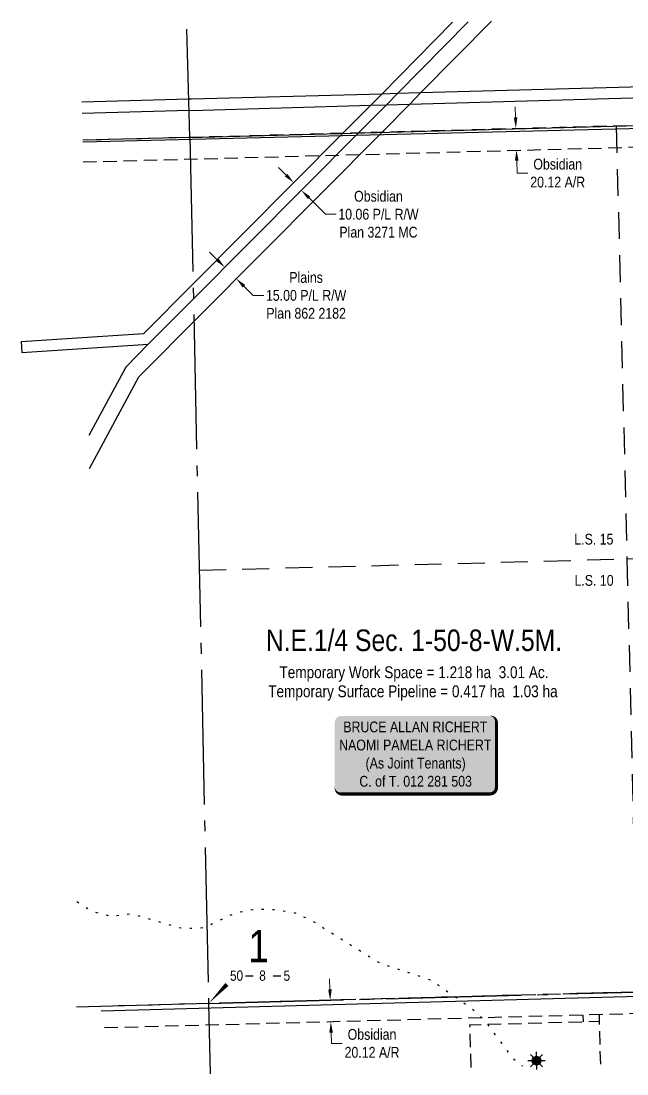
# Model space of a CAD drawing. Extents: x 629625 to 633573, y 5905927 to 5908844.
# Drawn here: x 630645 to 631207, y 5905927 to 5906905 of the extents above; entities that cross this region are included whole.
import ezdxf
from ezdxf.enums import TextEntityAlignment as Align

# ---------------------------------------------------------------- set-up
doc = ezdxf.new("R2010")
doc.units = 0
doc.header["$LTSCALE"] = 5
doc.header["$PDSIZE"] = 0.5
for name, pattern in [('foc-ACCESSROAD', [3.75, 2.5, -1.25]), ('foc-LSD', [8, 5, -3]), ('foc-QUARTERLINE', [33, 25, -3, 2, -3]), ('foc-WHEELTRACKS', [2, 0.4, -1.6])]:
    doc.linetypes.add(name, pattern=pattern)
doc.layers.get('Defpoints').update_dxf_attribs({"color": 9})
for name, color, linetype in [('10', 1, 'Continuous'), ('9', 3, 'Continuous'), ('AS-OWNER', 7, 'Continuous'), ('AS-POWER', 104, 'foc-POWER'), ('C-AR', 13, 'foc-ACCESSROAD'), ('C-RW', 13, 'Continuous'), ('C-SYMBOL', 7, 'Continuous'), ('C-WS', 13, 'foc-ACCESSROAD'), ('C-WS-S', 13, 'Continuous'), ('F-RW', 190, 'Continuous'), ('L-AREAREQUIRED', 7, 'Continuous'), ('L-QSEC', 8, 'foc-QUARTERLINE'), ('L-SEC', 7, 'Continuous'), ('L-SECLBL', 7, 'Continuous'), ('L-SECTION-LSD', 7, 'foc-LSD'), ('T-WATER-P3', 160, 'foc-WHEELTRACKS')]:
    doc.layers.add(name, color=color, linetype=linetype)
for name, color, linetype, lineweight in [('C-AR-T', 13, 'Continuous', 9), ('C-RW-T', 13, 'Continuous', 9), ('F-RW-T', 190, 'Continuous', 9), ('T-TEXT', 48, 'Continuous', 18)]:
    doc.layers.add(name, color=color, linetype=linetype, lineweight=lineweight)
doc.styles.add('100L', font='ARIALN.TTF', dxfattribs={"height": 11})
doc.styles.add('175L', font='ARIALN.TTF', dxfattribs={"height": 20})
doc.styles.add('80', font='ARIALN.TTF', dxfattribs={"height": 10})
doc.styles.add('80CG', font='ARIALN.TTF', dxfattribs={"height": 10})
doc.styles.add('80L', font='ARIALN.TTF', dxfattribs={"height": 10})
doc.styles.add('80LS', font='ARIALNI.TTF', dxfattribs={"height": 10})
doc.styles.add('foc-LtypeFont', font='ARIALN.TTF', dxfattribs={"height": 7.35})
doc.styles.add('SIMPLEX', font='ARIALN.TTF')
doc.linetypes.add('foc-POWER', pattern='A,6,-1,["P",foc-LtypeFont,S=0.2,R=0,X=-0.625,Y=-0.75],-1.24,4', length=12.24)
doc.linetypes.add('foc-POWER_BURIED', pattern='A,10,-1,["P",foc-LtypeFont,S=0.2,R=0,X=-0.425,Y=-0.75],-2', length=13)
doc.dimstyles.new('Compass 5 000', dxfattribs={"dimscale": 5, "dimtxt": 9, "dimasz": 2, "dimexe": 0.2, "dimexo": 0.0625, "dimgap": 0.5, "dimtad": 0, "dimtih": 1, "dimtoh": 1, "dimzin": 0, "dimdsep": 46, "dimtxsty": '80CG', "dimcen": 0.1, "dimse1": 1, "dimse2": 1, "dimclrd": 256, "dimclrt": 256, "dimaunit": 1, "dimadec": 4, "dimazin": 0, "dimtfac": 0.06, "dimtofl": 0, "dimtmove": 0, "dimatfit": 1, "dimfxl": 0.2, "dimtolj": 1, "dimtzin": 0, "dimlwd": -1, "dimarcsym": 0})

# ---------------------------------------------------------------- blocks, each defined once
blk = doc.blocks.new('L-SECLBL')
at = {"layer": '9', "color": 7}
for p, q in [((-5.08, -27.83), (-12.29, -27.83)), ((20.7, -27.83), (13.5, -27.83))]:
    blk.add_line(p, q, dxfattribs=at)
at = {"layer": '10', "color": 2, "style": 'SIMPLEX'}
blk.add_attdef('SEC', text='', height=30, dxfattribs=at).set_placement((0, 0), align=Align.MIDDLE)
at = {"layer": '10', "color": 5, "style": '80L'}
blk.add_attdef('TWP', text='', height=9.5, dxfattribs=at).set_placement((-14.43, -27.37), align=Align.MIDDLE_RIGHT)
blk.add_attdef('RGE', text='', height=9.5, dxfattribs=at).set_placement((3.62, -27.37), align=Align.MIDDLE_CENTER)
blk.add_attdef('MER', text='', height=9.5, dxfattribs=at).set_placement((23.17, -27.37), align=Align.MIDDLE_LEFT)
blk = doc.blocks.new('GAS')
h = blk.add_hatch(color=255)
h.dxf.hatch_style = 1
edge = h.paths.add_edge_path()
edge.add_arc((0, 0), 0.9, 0, 360)
for p, q in [((-0.81, 0), (-1.62, 0)), ((-0.57, 0.57), (-1.14, 1.14)), ((0, 0.81), (0, 1.62)), ((0.57, 0.57), (1.14, 1.14)), ((1.62, 0), (0.81, 0)), ((-0.57, -0.57), (-1.14, -1.14)), ((0, -0.81), (0, -1.62)), ((1.14, -1.14), (0.57, -0.57))]:
    blk.add_line(p, q)
blk.add_circle((0, 0), 0.8)
blk = doc.blocks.new('*U383')
h = blk.add_hatch(color=59)
edge = h.paths.add_edge_path()
edge.add_line((-69, -37), (69, -37))
edge.add_arc((69, -31), 6, 270, 360)
edge.add_line((75, -31), (75, 29.5))
edge.add_arc((69, 29.5), 6, 0, 90)
edge.add_line((69, 35.5), (-69, 35.5))
edge.add_arc((-69, 29.5), 6, 90, 180)
edge.add_line((-75, 29.5), (-75, -31))
edge.add_arc((-69, -31), 6, 180, 270)
at = {"color": 1, "flags": 128}
blk.add_lwpolyline([(-69, -37, 3, 3, 0), (69, -37, 3, 3, 0.414214), (75, -31, 3, 3, 0), (75, 29.5, 3, 0, 0.414214), (69, 35.5, 0, 0, 0), (-69, 35.5, 0, 0, 0.414214), (-75, 29.5, 0, 0, 0), (-75, -31, 0, 3, 0.414214)], format="xyseb", close=True, dxfattribs=at)
blk.add_lwpolyline([(-46.43, -11.73, 0, 7.5, 0), (0, 0, 0, 0, 0)], format="xyseb", dxfattribs=at)
at = {"color": 1, "style": '80'}
blk.add_attdef('ENTER_TEXT_001', (-35.99, -5), '', height=10, dxfattribs=at)
blk = doc.blocks.new('*D475')
at = {"layer": 'C-AR-T', "transparency": 16777216}
for p, q in [((630931.84, 5906005.81), (630931.57, 5906015.81)), ((630932.91, 5905965.71), (630933.18, 5905955.71)), ((630933.18, 5905955.71), (630943.18, 5905955.71))]:
    blk.add_line(p, q, dxfattribs=at)
for points in [[(630933.51, 5906005.86), (630930.17, 5906005.77), (630932.11, 5905995.82)], [(630934.58, 5905965.75), (630931.25, 5905965.67), (630932.65, 5905975.71)]]:
    blk.add_solid(points, dxfattribs=at)
at = {"layer": 'Defpoints', "color": 0, "transparency": 16777216}
for p in [(631006.12, 5905997.8), (630932.65, 5905975.71), (631006.66, 5905977.69)]:
    blk.add_point(p, dxfattribs=at)
at = {"layer": 'C-AR-T', "transparency": 16777216, "insert": (630970.92, 5905955.71), "char_height": 10, "attachment_point": 5, "style": '80CG'}
blk.add_mtext('\\A1;Obsidian\\P20.12 A/R', dxfattribs=at)
blk = doc.blocks.new('*D478')
at = {"layer": 'C-AR-T', "transparency": 16777216}
for p, q in [((631104.12, 5906815.72), (631103.86, 5906825.71)), ((631105.18, 5906775.64), (631105.49, 5906763.97)), ((631105.49, 5906763.97), (631115.49, 5906763.97))]:
    blk.add_line(p, q, dxfattribs=at)
for points in [[(631105.79, 5906815.76), (631102.46, 5906815.67), (631104.39, 5906805.72)], [(631106.85, 5906775.69), (631103.51, 5906775.6), (631104.92, 5906785.64)]]:
    blk.add_solid(points, dxfattribs=at)
at = {"layer": 'Defpoints', "color": 0, "transparency": 16777216}
for p in [(631240.52, 5906809.31), (631104.92, 5906785.64), (631241.05, 5906789.23)]:
    blk.add_point(p, dxfattribs=at)
at = {"layer": 'C-AR-T', "transparency": 16777216, "insert": (631143.22, 5906763.97), "char_height": 10, "attachment_point": 5, "style": '80CG'}
blk.add_mtext('\\A1;Obsidian\\P20.12 A/R', dxfattribs=at)
blk = doc.blocks.new('*D495')
at = {"layer": 'C-RW-T', "transparency": 16777216}
for p, q in [((630891.14, 5906762.2), (630884.04, 5906769.25)), ((630912.46, 5906741.03), (630927.79, 5906725.79)), ((630927.79, 5906725.79), (630937.79, 5906725.79))]:
    blk.add_line(p, q, dxfattribs=at)
for points in [[(630892.31, 5906763.39), (630889.96, 5906761.02), (630898.23, 5906755.16)], [(630913.63, 5906742.21), (630911.28, 5906739.84), (630905.36, 5906748.07)]]:
    blk.add_solid(points, dxfattribs=at)
at = {"layer": 'Defpoints', "color": 0, "transparency": 16777216}
for p in [(630903.36, 5906760.32), (630910.49, 5906753.23), (630905.36, 5906748.07)]:
    blk.add_point(p, dxfattribs=at)
at = {"layer": 'C-RW-T', "transparency": 16777216, "insert": (630976.88, 5906725.79), "char_height": 10, "attachment_point": 5, "style": '80CG'}
blk.add_mtext('\\A1;Obsidian\\P10.06 P/L R/W\\PPlan 3271 MC', dxfattribs=at)
blk = doc.blocks.new('*D508')
at = {"layer": 'Defpoints', "color": 0, "transparency": 16777216}
for p in [(630865.66, 5906708.11), (630876.29, 5906697.54), (630844.97, 5906666.01)]:
    blk.add_point(p, dxfattribs=at)
at = {"layer": 'F-RW-T', "transparency": 16777216}
for p, q in [((630827.23, 5906683.62), (630820.14, 5906690.67)), ((630852.06, 5906658.96), (630860.66, 5906650.42)), ((630860.66, 5906650.42), (630870.66, 5906650.42))]:
    blk.add_line(p, q, dxfattribs=at)
for points in [[(630828.41, 5906684.8), (630826.06, 5906682.44), (630834.33, 5906676.57)], [(630853.23, 5906660.14), (630850.89, 5906657.78), (630844.97, 5906666.01)]]:
    blk.add_solid(points, dxfattribs=at)
at = {"layer": 'F-RW-T', "transparency": 16777216, "insert": (630909.75, 5906650.42), "char_height": 10, "attachment_point": 5, "style": '80CG'}
blk.add_mtext('\\A1;Plains\\P15.00 P/L R/W\\PPlan 862 2182', dxfattribs=at)

msp = doc.modelspace()

# ---------------------------------------------------------------- linework, layer by layer
at = {"layer": 'AS-POWER', "linetype": 'foc-POWER_BURIED', "flags": 128}
msp.add_lwpolyline([(630702.428, 5906793.159), (631374.385, 5906809.34), (631479.759, 5906813.512), (631584.075, 5906817.223), (631617.604, 5906807.528)], dxfattribs=at)
at = {"layer": 'AS-POWER', "flags": 128}
msp.add_lwpolyline([(630719.511, 5905985.994), (631320.176, 5906002.251)], dxfattribs=at)
at = {"layer": 'C-AR'}
for p, q in [((631610.341, 5906013.968), (630719.424, 5905990.115)), ((631616.091, 5905994.001), (630719.849, 5905970.01)), ((631166.561, 5905981.968), (631166.723, 5905975.882)), ((631181.55, 5905982.369), (631181.713, 5905976.283))]:
    msp.add_line(p, q, dxfattribs=at)
msp.add_lwpolyline([(630702.825, 5906774.396), (631336.921, 5906791.437), (631336.622, 5906671.668), (631356.742, 5906671.618), (631357.093, 5906812.099), (630702.4, 5906794.504)], dxfattribs=at)
at = {"layer": 'C-RW', "flags": 128}
msp.add_lwpolyline([(631045.738, 5906904.303), (630979.932, 5906837.487), (630969.739, 5906827.139), (630944.265, 5906801.489), (630804.947, 5906661.261), (630758.776, 5906614.811), (630645.244, 5906607.401), (630645.891, 5906597.463), (630763.226, 5906605.019), (630805.213, 5906647.268), (630958.802, 5906801.865), (630976.844, 5906820.03), (630984.233, 5906827.535), (630994.426, 5906837.883), (631060.22, 5906904.686)], dxfattribs=at)
at = {"layer": 'C-WS', "flags": 128}
msp.add_lwpolyline([(631062.856, 5905933.406), (631061.795, 5905973.073), (631181.713, 5905976.283), (631182.781, 5905936.396)], dxfattribs=at)
at = {"layer": 'Defpoints'}
for p in [(630757.875, 5905991.145, 875.291), (630763.083, 5905991.323, 875.82)]:
    msp.add_point(p, dxfattribs=at)
at = {"layer": 'F-RW', "flags": 128}
for points in [[(631060.22, 5906904.686), (630994.426, 5906837.883), (630984.233, 5906827.535), (630976.844, 5906820.03), (630958.802, 5906801.865), (630805.213, 5906647.268), (630763.226, 5906605.019), (630742.311, 5906583.942), (630708.205, 5906520.218)], [(630708.852, 5906489.647), (630754.495, 5906574.93), (630980.479, 5906802.424), (631005.849, 5906828.126), (631016.042, 5906838.473), (631081.82, 5906905.258)], [(630701.867, 5906819.668), (630801.311, 5906822.352), (630803.26, 5906822.322), (630969.739, 5906827.139), (630984.233, 5906827.535), (631005.849, 5906828.126), (631234.173, 5906834.505), (631328.341, 5906837.169), (631358.703, 5906815.885), (631587.785, 5906822.825), (631587.501, 5906832.878), (631361.737, 5906826.039), (631331.385, 5906847.314), (631233.889, 5906844.556), (631016.042, 5906838.473), (630994.426, 5906837.883), (630979.932, 5906837.487), (630803.375, 5906832.636), (630801.313, 5906832.561), (630701.653, 5906829.803)]]:
    msp.add_lwpolyline(points, dxfattribs=at)
at = {"layer": 'L-QSEC'}
for p, q in [((630801.939, 5906797.551), (630799.032, 5906897.768)), ((630801.939, 5906797.551), (630819.203, 5905992.79)), ((631615.505, 5906014.111), (630819.203, 5905992.792)), ((630819.203, 5905992.79), (631610.329, 5906013.967)), ((630819.203, 5905992.792), (630696.757, 5905989.514)), ((630819.203, 5905992.79), (630820.607, 5905927.365))]:
    msp.add_line(p, q, dxfattribs=at)
at = {"layer": 'L-SEC'}
for q in [(631593.142, 5906818.448), (630702.4, 5906794.499)]:
    msp.add_line((630801.947, 5906797.18), q, dxfattribs=at)
at = {"layer": 'L-SECLBL', "flags": 128}
msp.add_lwpolyline([(630819.203, 5905992.79, 0, 4, 0), (630836.192, 5906010.472, 0, 0, 0)], format="xyseb", dxfattribs=at)
at = {"layer": 'L-SECTION-LSD'}
for p, q in [((631207.447, 5906405.727), (631604.324, 5906416.285)), ((630810.571, 5906395.17), (631207.447, 5906405.727)), ((631207.447, 5906405.727), (631217.354, 5906003.452))]:
    msp.add_line(p, q, dxfattribs=at)
at = {"layer": 'T-WATER-P3', "flags": 128}
msp.add_lwpolyline([(630697.137, 5906087.381), (630711.853, 5906078.101), (630729.04, 5906073.82), (630747.183, 5906076.188), (630796.092, 5906062.355), (630815.028, 5906063.371), (630844.711, 5906077.24), (630862.19, 5906080.427), (630881.8, 5906080.037), (630899.321, 5906077.005), (630913.699, 5906070.607), (630978.379, 5906030.259), (631025.482, 5906014.679), (631062.802, 5905988.751), (631074.225, 5905978.278), (631101.772, 5905941.593), (631110.606, 5905934.596)], dxfattribs=at)

# ---------------------------------------------------------------- block references
at = {"layer": 'AS-OWNER'}
ref = msp.add_blockref('*U383', (631011.384, 5906224.449), dxfattribs=dict(at, xscale=0.9998815561619957, yscale=0.9998815561619957, zscale=0.9998815561619957))
ref.add_attrib('ENTER_TEXT_001', 'BRUCE ALLAN RICHERT', (630944.257, 5906244.705), dxfattribs={"layer": '0', "color": 1, "height": 9.99882, "style": '80'})
ref.add_attrib('ENTER_TEXT_002', 'NAOMI PAMELA RICHERT', (630940.427, 5906227.863), dxfattribs={"layer": '0', "color": 1, "height": 9.99882, "style": '80'})
ref.add_attrib('ENTER_TEXT_003', '(As Joint Tenants)', (630964.91, 5906211.028), dxfattribs={"layer": '0', "color": 1, "height": 9.99882, "style": '80'})
ref.add_attrib('ENTER_TEXT_004', 'C. of T. 012 281 503', (630959.16, 5906194.186), dxfattribs={"layer": '0', "color": 1, "height": 9.99882, "style": '80'})
at = {"layer": 'C-WS-S', "color": 6, "xscale": 5.000000000000038, "yscale": 5.000000000000038, "zscale": 5.000000000000038}
msp.add_blockref('GAS', (631123.555, 5905939.685), dxfattribs=at)
at = {"layer": 'L-SECLBL', "color": 6, "xscale": 0.99968032, "yscale": 0.99968032, "zscale": 0.99968032}
msp.add_blockref('L-SECLBL', (630865.672, 5906046.04), dxfattribs=at).add_auto_attribs({'SEC': '1', 'TWP': '50', 'RGE': '8', 'MER': '5'})

# ---------------------------------------------------------------- texts
at = {"layer": 'C-SYMBOL', "color": 3, "style": '175L'}
msp.add_text('N.E.1/4 Sec. 1-50-8-W.5M.', height=19.99361, dxfattribs=at).set_placement((631009.827, 5906314.148), align=Align.BOTTOM_CENTER)
at = {"layer": 'L-AREAREQUIRED', "color": 5, "style": '100L'}
for s, p in [('Temporary Work Space = 1.218 ha  3.01 Ac.', (631009.827, 5906291.655)), ('Temporary Surface Pipeline = 0.417 ha  1.03 ha', (631008.866, 5906273.968))]:
    msp.add_text(s, height=10.99648, dxfattribs=at).set_placement(p, align=Align.BOTTOM_CENTER)
at = {"layer": 'T-TEXT', "insert": (631213.127, 5906638.682), "char_height": 9.99574, "attachment_point": 1, "rotation": 20, "style": '80LS', "bg_fill": 2}
msp.add_mtext_dynamic_manual_height_columns('\\pi0.56818;Cultivated\\P\\pi3.3739;(Stubble)', width=51.5787, gutter_width=49.984, heights=[0], dxfattribs=at)

# ---------------------------------------------------------------- dimensions: what is measured, and where the dimension line sits
at = {"layer": 'C-AR-T', "color": 3}
dim = msp.add_linear_dim(base=(631104.915, 5906785.639), p1=(631240.521, 5906809.311), p2=(631241.05, 5906789.23), angle=271.511018, text='Obsidian\\P20.12 A/R', dimstyle='Compass 5 000', dxfattribs=at)
dim.commit()
dim.dimension.update_dxf_attribs({"geometry": '*D478', "text_midpoint": (631143.222, 5906763.969), "dimtype": 161})
at = {"layer": 'C-AR-T', "color": 6}
dim = msp.add_linear_dim(base=(630932.647, 5905975.706), p1=(631006.119, 5905997.798), p2=(631006.657, 5905977.688), angle=271.533358, text='Obsidian\\P20.12 A/R', dimstyle='Compass 5 000', dxfattribs=at)
dim.commit()
dim.dimension.update_dxf_attribs({"geometry": '*D475', "text_midpoint": (630970.917, 5905955.714), "dimtype": 161})
at = {"layer": 'C-RW-T'}
dim = msp.add_linear_dim(base=(630905.362, 5906748.074), p1=(630903.36, 5906760.317), p2=(630910.489, 5906753.235), angle=315.1874, text='Obsidian\\P10.06 P/L R/W\\PPlan 3271 MC', dimstyle='Compass 5 000', dxfattribs=at)
dim.commit()
dim.dimension.update_dxf_attribs({"geometry": '*D495', "text_midpoint": (630976.88, 5906725.788), "dimtype": 161})
at = {"layer": 'F-RW-T'}
dim = msp.add_linear_dim(base=(630844.966, 5906666.005), p1=(630865.656, 5906708.108), p2=(630876.293, 5906697.542), angle=315.190784, text='Plains\\P15.00 P/L R/W\\PPlan 862 2182', dimstyle='Compass 5 000', dxfattribs=at)
dim.commit()
dim.dimension.update_dxf_attribs({"geometry": '*D508', "text_midpoint": (630909.745, 5906650.416), "dimtype": 161})

# ---------------------------------------------------------------- next in the draw order: linework, layer by layer
at = {"layer": 'L-SECTION-LSD'}
msp.add_line((631197.545, 5906807.814), (631207.447, 5906405.727), dxfattribs=at)

# ---------------------------------------------------------------- next in the draw order: texts
at = {"layer": 'L-SECTION-LSD', "insert": (631156.756, 5906390.779), "char_height": 9.9968, "attachment_point": 1, "style": '100L', "bg_fill": 3, "box_fill_scale": 1.5, "bg_fill_color": 256, "bg_fill_transparency": 0}
msp.add_mtext_dynamic_manual_height_columns('\\pi2.0402;L.S. 10', width=36.95405, gutter_width=55, heights=[0], dxfattribs=at)

# ---------------------------------------------------------------- next in the draw order: texts
at = {"layer": 'L-SECTION-LSD', "insert": (631156.756, 5906429.051), "char_height": 9.9968, "attachment_point": 1, "style": '100L', "bg_fill": 3, "box_fill_scale": 1.5, "bg_fill_color": 256, "bg_fill_transparency": 0}
msp.add_mtext_dynamic_manual_height_columns('\\pi1.857;L.S. 15', width=36.85945, gutter_width=55, heights=[0], dxfattribs=at)

doc.saveas('drawing.dxf')
